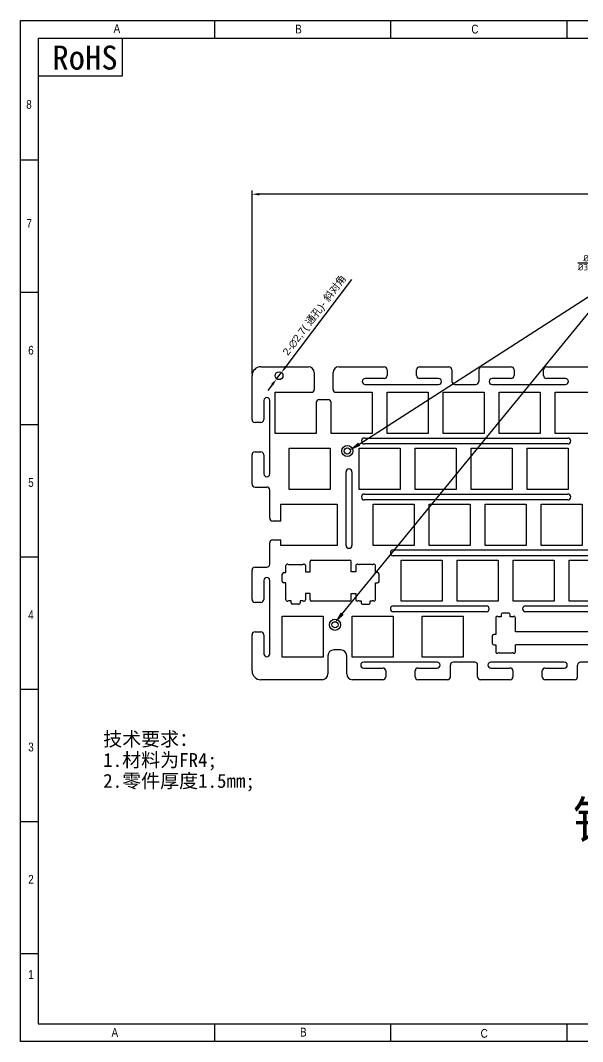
# Model space of a CAD drawing. Header units: millimetres. Extents: x 1591 to 2083, y -1082 to -735.
# Drawn here: x 1591 to 1782.3, y -1082.3 to -734.7 of the extents above; entities that cross this region are included whole.
import ezdxf
from ezdxf import colors
from ezdxf.entities.mleader import LeaderData, LeaderLine
from ezdxf.math import Vec2, Vec3

# ---------------------------------------------------------------- set-up
doc = ezdxf.new("R2010")
doc.units = ezdxf.units.MM
doc.layers.add('尺寸', color=3, linetype='Continuous')
doc.layers.add('文字', color=3, linetype='Continuous')
doc.styles.get("Standard").update_dxf_attribs({"font": 'arial.ttf'})
doc.dimstyles.new('ISO-25', dxfattribs={"dimtxt": 2.5, "dimasz": 2.5, "dimexe": 1.25, "dimexo": 0.625, "dimtad": 1, "dimtxsty": 'Standard', "dimcen": 2.5, "dimadec": 0, "dimazin": 0, "dimtfac": 1, "dimtmove": 0, "dimatfit": 3, "dimfxl": 1, "dimarcsym": 0})

# ---------------------------------------------------------------- blocks, each defined once
blk = doc.blocks.new('*D1')
at = {"layer": 'Defpoints', "color": 0, "transparency": 16777216}
for p in [(1669.83, -793.89), (1669.83, -855.63), (1985.23, -855.63)]:
    blk.add_point(p, dxfattribs=at)
at = {"layer": '尺寸', "color": 0, "lineweight": -2, "transparency": 16777216}
for p, q in [((1669.83, -855), (1669.83, -792.64)), ((1982.73, -793.89), (1672.33, -793.89)), ((1985.23, -855), (1985.23, -792.64))]:
    blk.add_line(p, q, dxfattribs=at)
at = {"layer": '尺寸', "color": 0, "transparency": 16777216}
for points in [[(1672.33, -793.47), (1672.33, -794.31), (1669.83, -793.89)], [(1982.73, -793.47), (1982.73, -794.31), (1985.23, -793.89)]]:
    blk.add_solid(points, dxfattribs=at)
at = {"layer": '尺寸', "color": 0, "transparency": 16777216, "insert": (1822.85, -791.76), "char_height": 2.5, "attachment_point": 5}
blk.add_mtext('315,4', dxfattribs=at)
blk = doc.blocks.new('*D3')
at = {"layer": 'Defpoints', "color": 0, "transparency": 16777216}
for p in [(1679.81, -854.58), (1678.18, -856.74)]:
    blk.add_point(p, dxfattribs=at)
at = {"layer": '尺寸', "color": 0, "lineweight": -2, "transparency": 16777216}
for p, q in [((1703.7, -822.89), (1681.31, -852.58)), ((1678.18, -856.74), (1679.81, -854.58)), ((1676.68, -858.73), (1675.17, -860.73))]:
    blk.add_line(p, q, dxfattribs=at)
at = {"layer": '尺寸', "color": 0, "transparency": 16777216}
for points in [[(1680.98, -852.33), (1681.64, -852.84), (1679.81, -854.58)], [(1676.34, -858.48), (1677.01, -858.98), (1678.18, -856.74)]]:
    blk.add_solid(points, dxfattribs=at)
at = {"layer": '尺寸', "color": 0, "transparency": 16777216, "insert": (1691.29, -835.26), "char_height": 2.5, "attachment_point": 5, "rotation": 52.9849}
blk.add_mtext('2-∅2,7( {\\fSimSun|b0|i0|c134|p2;通孔})- {\\fSimSun|b0|i0|c134|p2;斜对角}', dxfattribs=at)

msp = doc.modelspace()

# ---------------------------------------------------------------- linework, layer by layer
at = {"color": 0}
for p, q in [((1591.006, -1082.34), (1591.006, -734.722)), ((1591.006, -734.722), (2082.637, -734.722)), ((1657, -734.722), (1657, -740.717)), ((1716.949, -734.722), (1716.949, -740.717)), ((1776.898, -734.722), (1776.898, -740.717)), ((1597.001, -740.717), (1597.001, -1076.345)), ((1597.001, -740.717), (2076.642, -740.717)), ((1625.682, -753.616), (1625.682, -740.717)), ((1597.001, -753.616), (1625.682, -753.616)), ((1591.006, -782.232), (1597.001, -782.232)), ((1591.006, -827.257), (1597.001, -827.257)), ((1591.006, -872.287), (1597.001, -872.287)), ((1591.006, -917.316), (1597.001, -917.316)), ((1591.006, -962.345), (1597.001, -962.345)), ((1591.006, -1007.374), (1597.001, -1007.374)), ((1591.006, -1052.404), (1597.001, -1052.404)), ((1597.001, -1076.345), (1773.009, -1076.345)), ((1657, -1076.345), (1657, -1082.34)), ((1716.949, -1076.345), (1716.949, -1082.34)), ((1773.009, -1076.345), (2036.62, -1076.345)), ((1776.898, -1076.345), (1776.898, -1082.34)), ((1776.898, -1082.34), (1591.006, -1082.34)), ((2016.693, -1082.34), (1776.898, -1082.34))]:
    msp.add_line(p, q, dxfattribs=at)
at = {"color": 247, "linetype": 'Continuous'}
for p, q in [((1672.833, -852.628), (1688.979, -852.628)), ((1690.979, -854.628), (1690.979, -860.313)), ((1697.379, -860.313), (1697.379, -854.628)), ((1699.379, -852.628), (1714.797, -852.628)), ((1715.797, -853.628), (1715.797, -855.628)), ((1725.797, -855.628), (1725.797, -853.628)), ((1726.797, -852.628), (1736.797, -852.628)), ((1737.797, -853.628), (1737.797, -857.628)), ((1746.986, -853.628), (1746.986, -857.628)), ((1747.986, -852.628), (1757.986, -852.628)), ((1758.986, -853.628), (1758.986, -855.628)), ((1768.986, -855.628), (1768.986, -853.628)), ((1769.986, -852.628), (1784.229, -852.628)), ((1669.833, -870.587), (1669.833, -855.628)), ((1714.797, -856.628), (1708.297, -856.628)), ((1733.297, -856.628), (1726.797, -856.628)), ((1757.986, -856.628), (1751.486, -856.628)), ((1776.486, -856.628), (1769.986, -856.628)), ((1677.658, -875.312), (1677.658, -861.313)), ((1677.658, -861.313), (1689.979, -861.313)), ((1698.379, -861.313), (1710.707, -861.313)), ((1708.297, -858.628), (1733.297, -858.628)), ((1710.707, -861.313), (1710.707, -875.312)), ((1715.758, -875.312), (1715.758, -861.313)), ((1715.758, -861.313), (1729.757, -861.313)), ((1729.757, -861.313), (1729.757, -875.312)), ((1734.808, -875.312), (1734.808, -861.313)), ((1734.808, -861.313), (1748.807, -861.313)), ((1738.797, -858.628), (1745.986, -858.628)), ((1748.807, -861.313), (1748.807, -875.312)), ((1751.486, -858.628), (1776.486, -858.628)), ((1753.858, -875.312), (1753.858, -861.313)), ((1753.858, -861.313), (1767.857, -861.313)), ((1767.857, -861.313), (1767.857, -875.312)), ((1772.907, -875.312), (1772.907, -861.313)), ((1772.907, -861.313), (1785.229, -861.313)), ((1673.833, -864.087), (1673.833, -870.587)), ((1675.833, -889.087), (1675.833, -864.087)), ((1691.657, -864.808), (1691.657, -875.312)), ((1692.657, -863.808), (1695.708, -863.808)), ((1696.708, -875.312), (1696.708, -864.808)), ((1672.833, -871.587), (1670.833, -871.587)), ((1691.657, -875.312), (1677.658, -875.312)), ((1710.707, -875.312), (1696.708, -875.312)), ((1729.757, -875.312), (1715.758, -875.312)), ((1748.807, -875.312), (1734.808, -875.312)), ((1767.857, -875.312), (1753.858, -875.312)), ((1786.907, -875.312), (1772.907, -875.312)), ((1708.036, -876.881), (1777.272, -876.881)), ((1777.272, -878.881), (1708.036, -878.881)), ((1669.833, -892.587), (1669.833, -882.587)), ((1670.833, -881.587), (1672.833, -881.587)), ((1673.833, -882.587), (1673.833, -889.087)), ((1682.42, -894.362), (1682.42, -880.363)), ((1682.42, -880.363), (1696.42, -880.363)), ((1696.42, -880.363), (1696.42, -894.362)), ((1706.233, -894.362), (1706.233, -880.363)), ((1706.233, -880.363), (1720.232, -880.363)), ((1720.232, -880.363), (1720.232, -894.362)), ((1725.283, -894.362), (1725.283, -880.363)), ((1725.283, -880.363), (1739.282, -880.363)), ((1739.282, -880.363), (1739.282, -894.362)), ((1744.333, -894.362), (1744.333, -880.363)), ((1744.333, -880.363), (1758.332, -880.363)), ((1758.332, -880.363), (1758.332, -894.362)), ((1763.383, -894.362), (1763.383, -880.363)), ((1763.383, -880.363), (1777.382, -880.363)), ((1777.382, -880.363), (1777.382, -894.362)), ((1701.801, -913.412), (1701.801, -888.412)), ((1703.801, -888.412), (1703.801, -913.412)), ((1670.833, -893.587), (1674.833, -893.587)), ((1675.833, -904.138), (1675.833, -894.587)), ((1696.42, -894.362), (1682.42, -894.362)), ((1720.232, -894.362), (1706.233, -894.362)), ((1708.036, -895.945), (1777.272, -895.945)), ((1739.282, -894.362), (1725.283, -894.362)), ((1758.332, -894.362), (1744.333, -894.362)), ((1777.382, -894.362), (1763.383, -894.362)), ((1679.66, -905.138), (1679.66, -899.413)), ((1679.66, -899.413), (1698.801, -899.413)), ((1698.801, -899.413), (1698.801, -913.412)), ((1777.272, -897.945), (1708.036, -897.945)), ((1710.995, -913.412), (1710.995, -899.413)), ((1710.995, -899.413), (1724.995, -899.413)), ((1724.995, -899.413), (1724.995, -913.412)), ((1730.045, -913.412), (1730.045, -899.413)), ((1730.045, -899.413), (1744.045, -899.413)), ((1744.045, -899.413), (1744.045, -913.412)), ((1749.095, -913.412), (1749.095, -899.413)), ((1749.095, -899.413), (1763.095, -899.413)), ((1763.095, -899.413), (1763.095, -913.412)), ((1768.145, -913.412), (1768.145, -899.413)), ((1768.145, -899.413), (1782.145, -899.413)), ((1782.145, -899.413), (1782.145, -913.412)), ((1679.66, -905.138), (1676.833, -905.138)), ((1675.833, -919.845), (1675.833, -912.538)), ((1676.833, -911.538), (1679.66, -911.538)), ((1679.66, -913.412), (1679.66, -911.538)), ((1698.801, -913.412), (1679.66, -913.412)), ((1724.995, -913.412), (1710.995, -913.412)), ((1744.045, -913.412), (1730.045, -913.412)), ((1763.095, -913.412), (1749.095, -913.412)), ((1782.145, -913.412), (1768.145, -913.412)), ((1717.887, -914.947), (1787.123, -914.947)), ((1787.123, -916.947), (1717.887, -916.947)), ((1670.833, -920.845), (1674.833, -920.845)), ((1720.52, -932.462), (1720.52, -918.463)), ((1720.52, -918.463), (1734.52, -918.463)), ((1734.52, -918.463), (1734.52, -932.462)), ((1739.57, -932.462), (1739.57, -918.463)), ((1739.57, -918.463), (1753.57, -918.463)), ((1753.57, -918.463), (1753.57, -932.462)), ((1758.62, -932.462), (1758.62, -918.463)), ((1758.62, -918.463), (1772.62, -918.463)), ((1772.62, -918.463), (1772.62, -932.462)), ((1777.67, -932.462), (1777.67, -918.463)), ((1777.67, -918.463), (1791.67, -918.463)), ((1669.833, -931.845), (1669.833, -921.845)), ((1673.833, -925.345), (1673.833, -931.845)), ((1675.833, -950.345), (1675.833, -925.345)), ((1672.833, -932.845), (1670.833, -932.845)), ((1717.887, -933.998), (1749.513, -933.998)), ((1734.52, -932.462), (1720.52, -932.462)), ((1753.57, -932.462), (1739.57, -932.462)), ((1772.62, -932.462), (1758.62, -932.462)), ((1762.862, -933.998), (1849.54, -933.998)), ((1791.67, -932.462), (1777.67, -932.462)), ((1680.039, -951.512), (1680.039, -937.513)), ((1680.039, -937.513), (1694.039, -937.513)), ((1694.039, -937.513), (1694.039, -951.512)), ((1703.85, -951.512), (1703.85, -937.513)), ((1703.85, -937.513), (1717.851, -937.513)), ((1717.851, -937.513), (1717.851, -951.512)), ((1749.513, -935.998), (1717.887, -935.998)), ((1727.664, -951.512), (1727.664, -937.513)), ((1727.664, -937.513), (1741.664, -937.513)), ((1741.664, -937.513), (1741.664, -951.512)), ((1849.54, -935.998), (1762.862, -935.998)), ((1669.833, -956.178), (1669.833, -943.845)), ((1670.833, -942.845), (1672.833, -942.845)), ((1673.833, -943.845), (1673.833, -950.345)), ((1694.039, -951.512), (1680.039, -951.512)), ((1695.619, -951.008), (1695.619, -957.178)), ((1700.019, -949.008), (1697.619, -949.008)), ((1702.019, -957.178), (1702.019, -951.008)), ((1717.851, -951.512), (1703.85, -951.512)), ((1741.664, -951.512), (1727.664, -951.512)), ((1732.807, -953.178), (1707.807, -953.178)), ((1707.807, -955.178), (1714.307, -955.178)), ((1726.307, -955.178), (1732.807, -955.178)), ((1737.307, -958.178), (1737.307, -954.178)), ((1745.573, -953.178), (1738.307, -953.178)), ((1746.573, -958.178), (1746.573, -954.178)), ((1776.073, -953.178), (1751.073, -953.178)), ((1751.073, -955.178), (1757.573, -955.178)), ((1769.573, -955.178), (1776.073, -955.178)), ((1780.573, -958.178), (1780.573, -954.178)), ((1784.259, -953.178), (1781.573, -953.178)), ((1693.619, -959.178), (1672.833, -959.178)), ((1714.307, -959.178), (1704.019, -959.178)), ((1715.307, -956.178), (1715.307, -958.178)), ((1725.307, -958.178), (1725.307, -956.178)), ((1736.307, -959.178), (1726.307, -959.178)), ((1757.573, -959.178), (1747.573, -959.178)), ((1758.573, -956.178), (1758.573, -958.178)), ((1768.573, -958.178), (1768.573, -956.178)), ((1779.573, -959.178), (1769.573, -959.178))]:
    msp.add_line(p, q, dxfattribs=at)
at = {"color": 1}
for p, q in [((1681.314, -922.714), (1681.314, -920.314)), ((1682.468, -919.964), (1686.86, -919.964)), ((1688.014, -920.314), (1688.014, -922.463)), ((1689.564, -922.463), (1689.564, -918.963)), ((1690.064, -918.463), (1703.064, -918.463)), ((1703.564, -922.463), (1703.564, -918.963)), ((1705.114, -920.308), (1705.114, -922.463)), ((1710.66, -919.958), (1706.268, -919.958)), ((1711.814, -922.708), (1711.814, -920.308)), ((1680.114, -925.714), (1680.114, -923.214)), ((1680.614, -922.714), (1681.314, -922.714)), ((1688.014, -922.463), (1689.564, -922.463)), ((1705.114, -922.463), (1703.564, -922.463)), ((1712.514, -922.708), (1711.814, -922.708)), ((1713.014, -925.708), (1713.014, -923.208)), ((1681.314, -926.214), (1680.614, -926.214)), ((1681.314, -931.914), (1681.314, -926.214)), ((1711.814, -931.908), (1711.814, -926.208)), ((1711.814, -926.208), (1712.514, -926.208)), ((1689.564, -929.763), (1688.014, -929.763)), ((1688.014, -929.763), (1688.014, -931.914)), ((1689.564, -931.963), (1689.564, -929.763)), ((1703.564, -931.963), (1703.564, -929.763)), ((1703.564, -929.763), (1705.114, -929.763)), ((1705.114, -929.763), (1705.114, -931.908)), ((1683.114, -932.264), (1682.468, -932.264)), ((1683.114, -932.964), (1683.114, -932.264)), ((1685.714, -933.464), (1683.614, -933.464)), ((1686.86, -932.264), (1686.214, -932.264)), ((1686.214, -932.264), (1686.214, -932.964)), ((1703.064, -932.463), (1690.064, -932.463)), ((1706.268, -932.258), (1706.914, -932.258)), ((1706.914, -932.258), (1706.914, -932.958)), ((1707.414, -933.458), (1709.514, -933.458)), ((1710.014, -932.958), (1710.014, -932.258)), ((1710.014, -932.258), (1710.66, -932.258)), ((1752.751, -938.063), (1752.751, -943.763)), ((1754.551, -937.713), (1753.905, -937.713)), ((1754.551, -937.013), (1754.551, -937.713)), ((1757.151, -936.513), (1755.051, -936.513)), ((1757.651, -937.713), (1757.651, -937.013)), ((1758.297, -937.713), (1757.651, -937.713)), ((1759.451, -942.808), (1759.451, -938.063)), ((1751.551, -944.263), (1751.551, -946.763)), ((1752.751, -943.763), (1752.051, -943.763)), ((1799.101, -942.809), (1759.451, -942.808)), ((1752.051, -947.263), (1752.751, -947.263)), ((1752.751, -947.263), (1752.751, -949.663)), ((1799.101, -947.309), (1759.451, -947.308)), ((1759.451, -949.663), (1759.451, -947.308)), ((1753.905, -950.013), (1758.297, -950.013))]:
    msp.add_line(p, q, dxfattribs=at)
at = {"color": 247, "linetype": 'Continuous'}
msp.add_circle((1678.993, -855.658), 1.35, dxfattribs=at)
for centre, radius in [((1702.233, -881.312), 1.9), ((1702.233, -881.312), 1.05), ((1698.039, -940.462), 1.9), ((1698.039, -940.462), 1.05)]:
    msp.add_circle(centre, radius)
for centre, radius, start, end in [((1672.833, -855.628), 3, 90, 180), ((1688.979, -854.628), 2, 0, 90), ((1699.379, -854.628), 2, 90, 180), ((1714.797, -853.628), 1, 0, 90), ((1726.797, -853.628), 1, 90, 180), ((1736.797, -853.628), 1, 0, 90), ((1747.986, -853.628), 1, 90, 180), ((1757.986, -853.628), 1, 0, 90), ((1769.986, -853.628), 1, 90, 180), ((1708.297, -857.628), 1, 90, 270), ((1714.797, -855.628), 1, 270, 360), ((1726.797, -855.628), 1, 180, 270), ((1733.297, -857.628), 1, 270, 90), ((1738.797, -857.628), 1, 180, 270), ((1745.986, -857.628), 1, 270, 0), ((1751.486, -857.628), 1, 90, 270), ((1757.986, -855.628), 1, 270, 0), ((1769.986, -855.628), 1, 180, 270), ((1776.486, -857.628), 1, 270, 90), ((1689.979, -860.313), 1, 270, 0), ((1698.379, -860.313), 1, 180, 270), ((1674.833, -864.087), 1, 0, 180), ((1692.657, -864.808), 1, 90, 180), ((1695.708, -864.808), 1, 0, 90), ((1670.833, -870.587), 1, 180, 270), ((1672.833, -870.587), 1, 270, 0), ((1708.036, -877.881), 1, 90, 270), ((1777.272, -877.881), 1, 270, 90), ((1670.833, -882.587), 1, 90, 180), ((1672.833, -882.587), 1, 0, 90), ((1674.833, -889.087), 1, 180, 0), ((1702.801, -888.412), 1, 0, 180), ((1670.833, -892.587), 1, 180, 270), ((1674.833, -894.587), 1, 0, 90), ((1708.036, -896.945), 1, 90, 270), ((1777.272, -896.945), 1, 270, 90), ((1676.833, -904.138), 1, 180, 270), ((1676.833, -912.538), 1, 90, 180), ((1702.801, -913.412), 1, 180, 0), ((1717.887, -915.947), 1, 90, 270), ((1670.833, -921.845), 1, 90, 180), ((1674.833, -919.845), 1, 270, 0), ((1674.833, -925.345), 1, 0, 180), ((1670.833, -931.845), 1, 180, 270), ((1672.833, -931.845), 1, 270, 0), ((1717.887, -934.998), 1, 90, 270), ((1749.513, -934.998), 1, 270, 90), ((1762.862, -934.998), 1, 90, 270), ((1670.833, -943.845), 1, 90, 180), ((1672.833, -943.845), 1, 0, 90), ((1674.833, -950.345), 1, 180, 0), ((1697.619, -951.008), 2, 90, 180), ((1700.019, -951.008), 2, 0, 90), ((1707.807, -954.178), 1, 90, 270), ((1714.307, -956.178), 1, 0, 90), ((1726.307, -956.178), 1, 90, 180), ((1732.807, -954.178), 1, 270, 90), ((1738.307, -954.178), 1, 90, 180), ((1745.573, -954.178), 1, 0, 90), ((1751.073, -954.178), 1, 90, 270), ((1757.573, -956.178), 1, 0, 90), ((1769.573, -956.178), 1, 90, 180), ((1776.073, -954.178), 1, 270, 90), ((1781.573, -954.178), 1, 90, 180), ((1672.833, -956.178), 3, 180, 270), ((1693.619, -957.178), 2, 270, 0), ((1704.019, -957.178), 2, 180, 270), ((1714.307, -958.178), 1, 270, 0), ((1726.307, -958.178), 1, 180, 270), ((1736.307, -958.178), 1, 270, 0), ((1747.573, -958.178), 1, 180, 270), ((1757.573, -958.178), 1, 270, 0), ((1769.573, -958.178), 1, 180, 270), ((1779.573, -958.178), 1, 270, 0)]:
    msp.add_arc(centre, radius, start, end, dxfattribs=at)
at = {"color": 1}
for centre, radius, start, end in [((1681.814, -920.314), 0.5, 64.15807, 180), ((1682.468, -918.964), 1, 244.15807, 270), ((1686.86, -918.964), 1, 270, 295.84193), ((1687.514, -920.314), 0.5, 0, 115.84193), ((1690.064, -918.963), 0.5, 90, 180), ((1703.064, -918.963), 0.5, 0, 90), ((1705.614, -920.308), 0.5, 64.15807, 180), ((1706.268, -918.958), 1, 244.15807, 270), ((1710.66, -918.958), 1, 270, 295.84193), ((1711.314, -920.308), 0.5, 0, 115.84193), ((1680.614, -923.214), 0.5, 90, 180), ((1712.514, -923.208), 0.5, 0, 90), ((1680.614, -925.714), 0.5, 180, 270), ((1712.514, -925.708), 0.5, 270, 0), ((1681.814, -931.914), 0.5, 180, 295.84193), ((1682.468, -933.264), 1, 90, 115.84193), ((1683.614, -932.964), 0.5, 180, 270), ((1685.714, -932.964), 0.5, 270, 0), ((1686.86, -933.264), 1, 64.15807, 90), ((1687.514, -931.914), 0.5, 244.15807, 0), ((1690.064, -931.963), 0.5, 180, 270), ((1703.064, -931.963), 0.5, 270, 0), ((1705.614, -931.908), 0.5, 180, 295.84193), ((1706.268, -933.258), 1, 90, 115.84193), ((1707.414, -932.958), 0.5, 180, 270), ((1709.514, -932.958), 0.5, 270, 0), ((1710.66, -933.258), 1, 64.15807, 90), ((1711.314, -931.908), 0.5, 244.15807, 0), ((1753.251, -938.063), 0.5, 64.15807, 180), ((1753.905, -936.713), 1, 244.15807, 270), ((1755.051, -937.013), 0.5, 90, 180), ((1757.151, -937.013), 0.5, 0, 90), ((1758.297, -936.713), 1, 270, 295.84193), ((1758.951, -938.063), 0.5, 0, 115.84193), ((1752.051, -944.263), 0.5, 90, 180), ((1752.051, -946.763), 0.5, 180, 270), ((1753.251, -949.663), 0.5, 180, 295.84193), ((1753.905, -951.013), 1, 90, 115.84193), ((1758.297, -951.013), 1, 64.15807, 90), ((1758.951, -949.663), 0.5, 244.15807, 0)]:
    msp.add_arc(centre, radius, start, end, dxfattribs=at)

# ---------------------------------------------------------------- texts
at = {"color": 0, "width": 0.8}
for s, height, p in [('A', 2.997, (1622.709, -739)), ('B', 2.997, (1684.503, -739.168)), ('C', 2.997, (1744.451, -739.168)), ('8', 2.997, (1592.976, -764.806)), ('7', 2.997, (1593.066, -805.313)), ('6', 2.997, (1593.651, -848.483)), ('5', 2.997, (1593.651, -893.512)), ('4', 2.997, (1593.651, -938.542)), ('3', 2.997, (1593.651, -983.571)), ('2', 2.997, (1593.651, -1028.6)), ('1 ', 2.9974, (1593.651, -1061.019)), ('A', 2.997, (1621.998, -1080.737)), ('B', 2.997, (1686.167, -1080.622)), ('C', 2.997, (1747.586, -1081.037))]:
    msp.add_text(s, height=height, dxfattribs=at).set_placement(p)
msp.add_text('钢卫定位板', height=12.6485).set_placement((1778.98, -1013.184))
at = {"color": 0, "linetype": 'Continuous', "lineweight": 9, "insert": (1619.169, -977.006), "char_height": 4.73525, "width": 148.83508, "attachment_point": 1, "line_spacing_factor": 0.9}
msp.add_mtext('{\\fSimSun|b0|i0|c134|p2;技术要求：\\P\\fSimSun|b0|i0|c0|p2;1.\\fSimSun|b0|i0|c134|p2;材料为FR4;\\fSimSun|b0|i0|c0|p2;\\P2.\\fSimSun|b0|i0|c134|p2;零件厚度1.5mm;\\fSimSun|b0|i0|c0|p2;\\P\\P} ', dxfattribs=at)
at = {"layer": '尺寸', "insert": (1780.692, -814.553), "char_height": 3.143259, "width": 58.90916, "attachment_point": 1}
msp.add_mtext('\\A1;{\\fISOCPEUR|b0|i0|c0|p34;\\H0.7x;\\S%%C2.1通孔/%%C3.8沉头孔;\\fSimSun|b0|i0|c134|p2;\\H1.4286x;   \\fSimSun|b0|i0|c0|p2;4\\fSimSun|b0|i0|c134|p2;个}', dxfattribs=at)
at = {"layer": '文字', "color": 0, "ltscale": 0.18, "insert": (1601.864, -743.289), "char_height": 8.17074, "width": 116.2566, "attachment_point": 1}
msp.add_mtext('{\\fSimSun|b0|i0|c0|p2;RoHS}', dxfattribs=at)

# ---------------------------------------------------------------- dimensions: what is measured, and where the dimension line sits
at = {"layer": '尺寸'}
dim = msp.add_linear_dim(base=(1669.833, -793.889), p1=(1985.233, -855.628), p2=(1669.833, -855.628), dimstyle='ISO-25', dxfattribs=at)
dim.commit()
dim.dimension.update_dxf_attribs({"geometry": '*D1', "text_midpoint": (1822.853, -793.889), "dimtype": 160})
dim = msp.add_diameter_dim_2p(p1=(1678.181, -856.736), p2=(1679.806, -854.581), text='2-<>( {\\fSimSun|b0|i0|c134|p2;通孔})- {\\fSimSun|b0|i0|c134|p2;斜对角}', dimstyle='ISO-25', dxfattribs=at)
dim.commit()
dim.dimension.update_dxf_attribs({"geometry": '*D3', "text_midpoint": (1691.288, -835.256)})

# ---------------------------------------------------------------- leaders
ml = msp.add_multileader_mtext('Standard', dxfattribs=at)
ml.set_content('', color=256)
ml.set_leader_properties()
ml.build(insert=Vec2(0, 0))
ml.multileader.update_dxf_attribs({"text_right_attachment_type": 6, "dogleg_length": 0.36})
ctx = ml.context
ctx.base_point, ctx.plane_origin = Vec3(1794.37, -822.437), Vec3(1697.976, -939.775)
ctx.right_attachment = 6
notes = []
notes.append((ctx, [(0, (1, 1, 0), (1794.01, -822.437), (1, 0), 0.36, [(0, [(1697.976, -939.775)], 0, [])])]))
ctx.mtext.insert, ctx.mtext.flow_direction = Vec3(1796.37, -820.437), 5
ml = msp.add_multileader_mtext('Standard', dxfattribs=at)
ml.set_content('', color=256)
ml.set_leader_properties()
ml.build(insert=Vec2(0, 0))
ml.multileader.update_dxf_attribs({"text_right_attachment_type": 6, "dogleg_length": 0.36})
ctx = ml.context
ctx.base_point, ctx.plane_origin = Vec3(1794.37, -822.437), Vec3(1702.913, -881.126)
ctx.right_attachment = 6
notes.append((ctx, [(0, (1, 1, 0), (1794.01, -822.437), (1, 0), 0.36, [(0, [(1702.913, -881.126)], 0, [])])]))
ctx.mtext.insert, ctx.mtext.flow_direction = Vec3(1796.37, -820.437), 5
for ctx, leaders in notes:
    for number, flags, end, landing, length, lines in leaders:
        leader = LeaderData()
        leader.index, (leader.has_last_leader_line, leader.has_dogleg_vector, leader.attachment_direction) = number, flags
        leader.last_leader_point, leader.dogleg_vector, leader.dogleg_length = Vec3(end), Vec3(landing), length
        for number, points, colour, breaks in lines:
            line = LeaderLine()
            line.index, line.vertices, line.color, line.breaks = number, Vec3.list(points), colors.encode_raw_color(colour), breaks
            leader.lines.append(line)
        ctx.leaders.append(leader)

doc.saveas('drawing.dxf')
